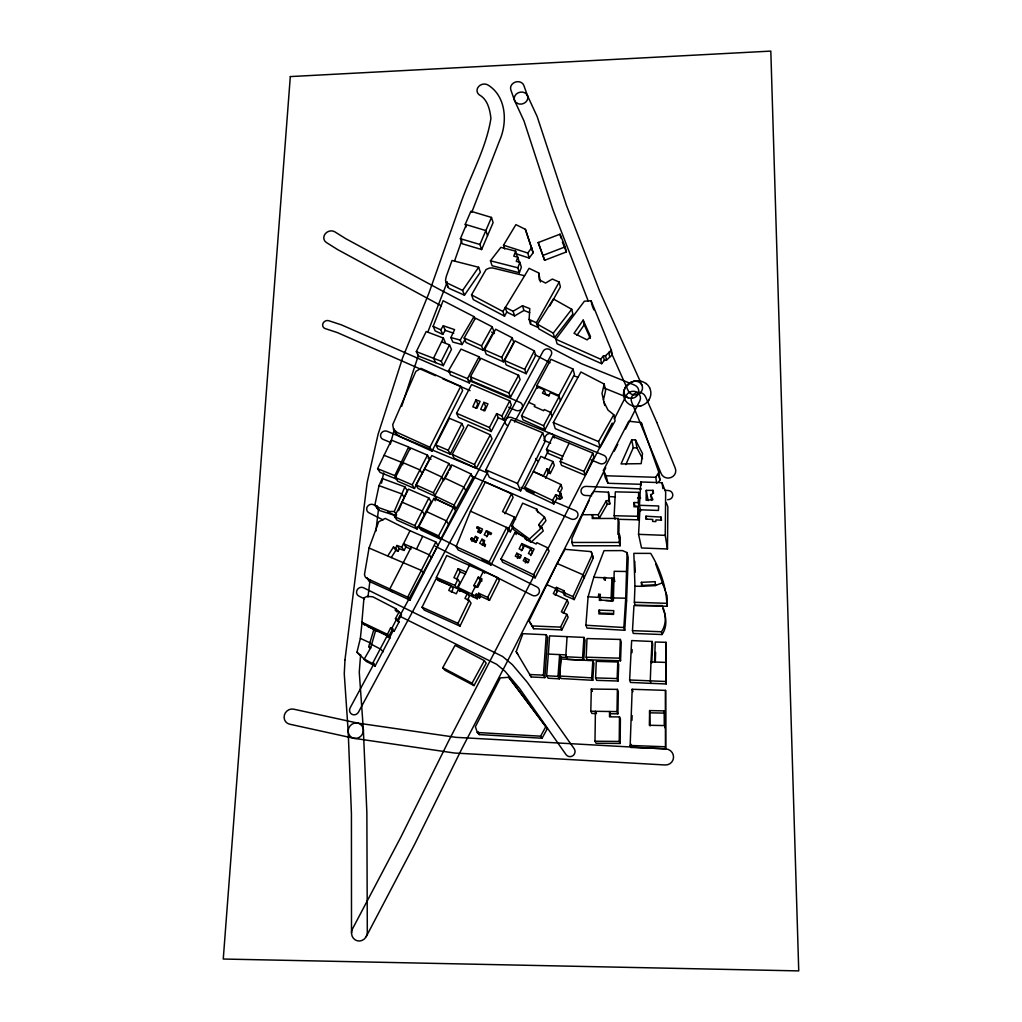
<?xml version="1.0" encoding="UTF-8"?>
<svg xmlns="http://www.w3.org/2000/svg" width="1022" height="1022" viewBox="0 0 1022 1022"><rect width="100%" height="100%" fill="white"/><g stroke="black" fill="none" stroke-linecap="round" stroke-linejoin="round"><path stroke-width="1.5" d="M351.504 932.92L351.427 813.538L348.195 731.535L344.261 673.766L344.989 659.752M665.603 748.756L665.552 690.374L632.171 689.275L630.165 745.447L630.996 747.44L665.603 748.756L665.552 690.374M666.203 683.935L666.012 642.327L655.255 641.995L654.553 662.026L650.976 661.949L650.273 680.92L650.95 683.36L666.203 683.935L666.012 642.327M666.932 606.276C666.791 587.931 660.174 568.96 650.695 553.387L633.844 553.349L634.956 586.206L634.343 602.265L635.122 605.228L666.932 606.276L667.034 595.685L665.641 591.904M667.468 548.98L665.233 535.362L665.667 492.067L662.001 482.678L640.756 481.975L639.465 505.302L658.679 505.979L658.436 510.451L639.913 509.786L638.558 534.34L641.535 547.971L667.468 548.98L667.864 506.771L666.344 502.862M610.517 716.396L609.572 711.504L590.805 711.235L591.304 689.045L617.39 689.377L618.31 691.766L617.914 713.829L610.543 713.739M590.805 711.235L591.917 713.458L596.49 713.535L595.417 711.299L594.983 741.231L596.069 743.25L620.15 743.479L619.243 741.448L619.485 716.92L609.508 716.856L609.572 711.504L616.994 711.606L617.914 713.829M620.15 743.479L620.392 719.118L619.485 716.92M655.217 585.593L655.255 581.684L641.394 582.323L641.663 586.296L655.217 585.593L662.933 582.604L663.508 585.708L655.766 564.233M646.262 490.381L646.134 500.269L652.905 499.643L650.644 494.597L652.547 493.984L653.02 490.356L646.262 490.381L648.178 500.691M664.466 710.89L664.236 725.582L649.366 725.262L649.622 710.584L664.466 710.89L664.824 727.728M608.486 492.195L608.844 500.358L606.276 500.767L598.253 514.705L592.326 514.692L592.223 518.499L618.169 518.435L617.901 534.353L619.37 534.365L620.239 537.751L620.111 545.748L573.048 545.786L571.847 542.465L571.962 538.377L591.597 494.06L593.693 491.454L608.486 492.195L609.789 503.961L607.234 504.357L599.275 518.218L593.373 518.205L592.326 514.692L581.965 514.73M618.808 536.167L619.051 521.923L618.169 518.435M620.111 545.748L619.243 542.401L619.37 534.365M616.994 711.606L617.39 689.377M650.094 725.952L649.622 710.584M626.55 601.179L628.198 557.59L627.099 552.608L622.462 550.603L604.028 550.666L593.782 577.277L588.097 596.784L585.887 625.247L587.011 628.057L624.736 630.293L626.55 601.179L625.72 598.189L627.099 552.608M588.097 596.784L598.292 597.359L598.688 594.293L600.348 594.293L599.812 600.067L613.341 600.834L614.196 571.298L626.55 571.502L627.38 574.671M620.546 660.774L621.223 642.174L620.341 639.453L586.998 638.558L586.181 657.21L587.305 659.79L620.546 660.774L619.651 658.181L620.341 639.453M630.996 747.44L631.111 744.259M631.954 720.344L632.133 715.566M655.306 661.541L655.626 652.355M618.055 681.022L618.693 664.556L617.773 661.988L596.286 661.349L595.583 677.893L596.656 680.345L618.055 681.022L617.147 678.57L617.773 661.988M605.765 600.604L612.076 600.821L611.13 597.832L611.948 578.158L593.782 577.277M612.076 600.821L612.893 581.275L611.948 578.158L613.979 578.273L614.592 580.343M634.113 502.517L634.879 506.12L638.993 506.222L638.252 502.62L634.113 502.517L633.934 506.746L638.035 506.848L638.776 510.412L638.354 519.815L618.182 519.304M638.354 519.815L637.613 516.302L638.035 506.848M638.252 502.62L638.699 492.387L615.333 491.85L614.171 515.714L615.078 519.227M638.993 506.222L639.44 496.053L638.699 492.387M599.058 610.147L598.866 613.89L613.57 614.388L613.749 610.645L599.058 610.147L600.08 613.047L613.213 613.494M650.95 683.36L630.459 682.441L629.641 679.988L631.647 640.577L652.074 641.471L652.739 644.179L651.729 662.959M631.979 652.688L632.133 649.558M650.976 661.949L652.074 641.471M632.477 630.651L633.959 605.573L662.205 605.573C666.012 613.66 666.829 624.174 661.451 631.762L662.052 634.534L633.282 633.423L632.477 630.651L661.451 631.762M529.754 312.732L523.941 310.458L514.615 315.926L513.082 311.237L505.226 307.379L506.797 312.08L504.536 316.168L502.939 311.493L529.089 268.326L538.773 272.976L539.258 279.785L545.556 283.068L552.34 279.044L559.187 282.059L536.409 322.735L537.802 327.359L530.546 324.089L530.725 320.997M530.546 324.089L529.115 319.439L529.779 308.593L522.485 305.744L513.082 311.237M624.736 630.293L623.867 627.508L625.72 598.189L613.302 597.959M565.869 654.885L567.069 636.642L583.932 637.421L585.069 640.142L583.741 660.199L566.967 659.343L565.869 654.885L548.341 654.08L546.681 675.746L548.099 678.212L559.328 678.851L560.937 657.197L559.622 654.591L557.999 676.398L559.328 678.851M548.341 654.08L549.581 635.863L567.069 636.642M583.741 660.199L582.591 657.619L583.932 637.421M544.867 677.637L547.664 637.473L546.259 634.739L522.906 633.678L516.187 651.64L531.185 676.96L544.867 677.637L543.423 675.172L546.259 634.739M592.773 680.307L591.674 677.854L592.849 660.723L561.001 658.973L559.724 676.04L561.052 678.506L592.773 680.307L593.935 663.291L592.849 660.723M660.991 517.068L660.761 520.16L655.958 519.891L655.83 521.603L652.585 521.424L652.739 519.457L645.776 519.061L645.993 516.199L660.991 517.068L661.515 520.198M364.56 625.004L361.89 622.232L363.96 597.87L367.332 596.337L372.813 596.81L395.923 608.754L398.35 611.616L395.655 610.223M566.967 659.343L567.146 657.491L560.937 657.197M359.68 654.859L356.972 652.279L360.357 638.392L361.967 623.075L373.911 629.322L375.636 631.136M605.509 577.417L605.254 579.653L604.015 579.551L604.27 577.213L605.267 580.33M370.066 579.781L367.971 597.065M375.892 531.095L378.523 509.109M360.625 654.578L359.259 672.118L363.372 729.951L366.86 812.554L367.307 932.358A8.419 7.857 -73.7 0 1 357.381 940.815A8.419 7.857 -73.7 0 1 352.552 928.781L400.943 836.941L448.275 741.665L534.365 575.233M344.989 659.739L367.179 482.307L378.102 434.273L402.591 357.892L428.857 293.314L460.245 204.617C470.184 175.835 486.165 148.663 490.918 118.399C489.947 109.776 487.66 99.479 479.382 94.918A6.86 5.915 -17.9 0 1 478.628 86.538A6.86 5.915 -17.9 0 1 488.184 85.133C506.222 96.426 507.627 122.078 499.758 140.155L471.742 212.359M369.044 548.035L364.458 574.568L365.186 576.778L366.413 578.209L407.676 597.18L410.014 600.118L437.965 545.301L435.845 542.005L410.014 530.712L385.243 518.422L378.689 521.782L369.044 548.035L421.371 570.429L423.606 573.534M381.551 483.151L383.646 472.943M366.898 661.617L364.241 659.075L370.705 647.782L375.853 629.68L387.415 635.314L389.919 638.009L375.1 666.076L366.898 661.617L356.972 652.279M390.302 444.187L394.454 429.061M603.913 401.965L608.013 410.09L613.762 414.715L615.091 420.898L600.093 447.534L555.278 428.64L553.324 422.559L580.892 372.008L604.194 384.055L602.009 393.444L604.717 405.453M603.465 399.819L605.612 390.519L604.194 384.055M398.567 510.604L407.216 490.509L404.904 486.881L382.228 478.513L379.021 485.642L374.857 505.085L379.009 510.336L394.76 515.382M560.426 494.712L560.439 492.527L557.808 490.969L560.925 484.505L533.369 471.564L524.886 487.29L526.394 490.943L553.873 503.961L556.964 498.391L555.661 494.776L558.676 495.734L560.426 494.712L561.691 498.327L559.967 499.349L556.964 498.391M561.691 498.327L560.439 492.527M373.911 629.322L368.75 646.645L370.513 648.382M401.659 406.411L418.432 355.273M447.304 281.829L427.873 331.946M454.509 261.108L461.816 240.425M519.368 272.721L517.886 267.802L519.879 262.271L516.263 261.351L517.784 257.174L513.798 256.177L515.625 251.118L500.844 247.375L490.445 260.789L492.106 265.733L519.368 272.721L521.348 267.227L519.879 262.271M442.73 334.386L440.725 329.825L443.293 325.788L445.273 330.362L442.73 334.386L435.18 330.898L433.136 326.337L443.114 300.698L473.965 316.641L474.86 318.966M470.478 511.179L506.657 527.441L508.304 530.84L490.956 565.013L458.15 549.938L456.157 546.668L470.478 511.179L485.348 482.014L511.511 493.83L513.121 497.433L504.881 513.759M466.16 226.935L465.253 224.355L470.899 211.26L491.467 217.43L493.102 222.617L481.63 249.534L462.251 243.76L460.411 238.701L466.326 224.687L485.846 230.576L487.52 235.699M404.904 486.881L394.275 511.485L389.625 511.498L376.505 506.848L374.857 505.085M481.63 249.534L479.918 244.488L491.467 217.43M523.456 536.857L513.491 529.498L511.881 526.087L522.638 503.169L536.767 509.148L536.282 510.246L544.573 517.196L545.952 520.671L540.178 528.08M625.834 464.614L633.257 447.815L631.711 439.843L635.454 439.907L642.519 453.5L641.19 463.656L621.044 463.95L631.711 439.843M592.223 554.665L573.023 596.618L574.223 599.595L593.284 557.923L591.214 551.625L565.064 549.325L557.131 563.492L529.038 620.954L533.688 628.722L561.87 629.897L568.143 617.237L566.891 614.363L561.372 611.808L567.21 600.055L553.311 593.641L556.517 587.382L563.901 590.69L564.744 592.709M475.958 399.858L472.803 406.833L476.916 408.34L480.072 401.365L475.958 399.858L477.759 404.022L475.882 408.174M483.866 402.349L480.698 409.324L484.824 410.844L487.979 403.869L483.866 402.349L485.616 406.5L483.725 410.665M465.304 339.087L462.085 344.567L452.823 342.063L450.881 337.554L454.586 329.621L443.293 325.788M469.52 565.064L466.224 572.077L458.163 568.692L453.921 577.711L457.83 579.359L459.823 582.425L457.013 588.417L438.476 580.573L436.343 577.507L446.716 555.534L497.573 577.609L499.298 580.688L489.487 600.348L480.493 596.222L478.628 593.233L477.798 594.893L479.663 597.857L480.493 596.222M456.54 579.5L460.143 571.822L458.163 568.692M457.013 588.417L455.007 585.389L457.83 579.359M396.945 611.923L395.322 610.019L395.923 608.754M574.223 599.595L564.425 595.277L563.148 592.275L563.901 590.69M564.425 595.277L565.166 593.718L557.833 590.422L556.517 587.382M394.799 475.639L408.608 446.997L391.439 440.175L377.591 468.689L380.069 472.42L397.162 479.318L394.799 475.639L377.591 468.689M559.711 493.319L562.189 488.184L560.925 484.505M569.113 443.229L560.209 461.471L561.474 465.304L585.095 475.23L593.897 456.987L592.849 453.104L552.889 436.432L546.489 449.386L547.83 453.27L562.534 459.491M432.012 451.136L429.879 447.266L460.73 386.303L420.923 368.342L415.826 371.446L392.716 424.667L393.585 429.598L395.936 433.558L399.73 436.522L432.012 451.136L462.634 390.545L460.73 386.303M410.014 530.712L403.524 543.73L405.875 547L404.06 550.449L401.697 547.204L403.524 543.73L416.491 549.133L422.635 536.435M387.415 635.314L372.493 663.572L375.1 666.076M460.002 626.116L471.065 603.261L469.136 600.336L464.946 598.458L467.424 593.386L458.431 589.4L456.285 593.769L448.76 590.422L451.098 585.657L435.985 578.937L422.06 607.209L424.309 610.083L460.002 626.116L457.984 623.331L422.06 607.209M585.095 475.23L583.984 471.449L592.849 453.104M441.581 341.77L443.382 338.065L426.174 331.562L416.324 351.632L418.496 356.052L443.318 365.659L451.469 349.358L449.514 344.887L441.581 341.77L433.558 358.224L435.615 362.606M457.984 623.331L469.136 600.336M398.043 551.331L399.321 548.725L396.932 545.467L395.642 548.086L398.043 551.331L395.859 550.309L393.444 547.064L387.964 555.623M451.405 592.223L453.142 588.672L451.098 585.657M467.514 600.144L469.353 596.363L467.424 593.386M530.546 555.559L532.309 551.969L530.827 548.686L524.312 545.799L522.127 550.206L519.112 548.878L521.744 543.576L534.097 549.07L531.287 554.78L528.451 553.502L530.827 548.686M546.949 468.932L543.5 475.894L533.369 471.564L540.881 456.412L552.991 461.561L554.307 465.38L550.27 473.544L548.303 472.701L546.949 468.932L548.929 469.775L550.27 473.544M548.929 469.775L552.991 461.561M545.569 478.245L548.303 472.701M521.335 550.832L523.29 546.885L521.744 543.576M395.361 477.581L410.333 447.828L427.49 455.135L429.636 458.955L414.498 488.465L397.724 481.247L395.361 477.581L412.236 484.837L414.498 488.465M389.906 637.051L392.985 630.842L390.506 628.108L387.402 634.355L389.906 637.051L367.371 626.333M520.62 490.841L517.502 483.483L542.682 432.791L511.141 419.557L485.82 469.865L489.346 477.363L520.62 490.841L545.429 440.776L542.682 432.791M563.314 613.392L568.462 603.018L567.21 600.055M561.87 629.897L560.567 627.112L566.891 614.363M489.487 600.348L487.686 597.397L497.573 577.609M555.278 595.392L557.833 590.422M443.318 365.659L441.3 361.29L449.514 344.887M544.407 458.661L548.456 450.587M511.511 493.83L502.53 511.626L514.551 517.119L515.599 519.432M544.138 438.885L545.544 436.087A4.701 4.407 -18.6 0 1 554.409 437.965M475.141 587.535L473.889 585.517L478.27 577.162L482.026 578.874L477.785 587.331L475.46 586.258L471.525 594.05L473.429 597.027L477.236 598.777L478.066 597.129L476.188 594.152L475.358 595.813L477.236 598.777M427.49 455.135L412.236 484.837M417.091 529L431.029 501.534L428.87 497.97L408.532 489.142L394.518 516.621L396.906 520.057L417.091 529L414.83 525.615L394.518 516.621M450.255 454.138L448.249 450.28L461.867 423.542L449.437 418.305L435.806 444.953L437.889 448.837L450.255 454.138L463.771 427.566L461.867 423.542M414.83 525.615L428.87 497.97M411.381 546.859L389.842 588.889L392.295 591.879L410.014 600.118M490.956 565.013L489.18 561.832L506.657 527.441L508.726 528.387L510.361 531.785L513.248 526.189M592.492 493.92L605.752 467.846M614.222 451.2L617.773 444.238M625.566 428.908L639.759 401.02A7.448 6.924 -11.1 0 0 636.297 391.848A7.448 6.924 -11.1 0 0 626.384 395.322L614.299 418.943M435.845 542.005L407.676 597.18M547.396 549.759L612.178 423.121M491.186 431.514L498.289 417.743L496.615 413.655L489.461 427.503L491.186 431.514L458.495 417.346L456.553 413.258L471.576 384.566L509.748 400.854L511.319 405.019L503.591 420.029L498.289 417.743M503.591 420.029L501.955 415.941L509.748 400.854M448.53 524.324L455.505 510.872L453.513 507.359L433.903 498.353L418.752 526.586L420.987 529.958L440.686 539.207L448.53 524.324L446.486 520.901L426.685 511.677M479.037 529.179L477.619 531.925L480.404 533.203L482.537 529.102L477.351 526.7L476.635 528.067L479.037 529.179L480.864 532.564M508.726 528.387L514.551 517.119M641.177 484.313L607.988 483.291L605.382 477.9L603.44 470.324L628.773 421.23L641.292 422.597L658.832 472.305L660.02 479.893L658.5 482.346M453.513 507.359L438.579 535.873L440.686 539.207M526.177 373.707L524.708 369.338L534.34 350.891L514.973 340.863L504.549 360.498L506.146 364.905L526.177 373.707L535.732 355.362L534.34 350.891M478.475 531.453L479.19 530.099L477.351 526.7M516.825 553.221L515.28 556.172L519.764 558.293L521.309 555.329L516.825 553.221L518.41 556.466L520.632 557.514M517.388 558.421L518.41 556.466M524.81 557.744L523.251 560.72L527.761 562.841L529.307 559.864L524.81 557.744L526.33 560.963L528.566 562.023M525.308 562.93L526.33 560.963M396.638 619.115L399.065 621.9L394.147 631.302L391.682 628.568L396.638 619.115L395.45 618.655L399.117 611.846L395.322 610.019M476.495 587.165L480.123 580.24L478.27 577.162M525.461 537.202L524.746 538.568L536.167 544.023L536.869 542.669L547.728 547.843L549.095 551.126L535.106 577.852L502.671 562.215L500.984 559.008L515.139 532.296L525.461 537.202L526.982 540.549M535.106 577.852L533.625 574.734L547.728 547.843M366.285 936.51L414.74 844.121L461.944 748.564L506.286 663.495L589.03 500.665M480.199 359.706L479.024 356.767L461.011 349.115L448.569 370.679L450.536 374.997L469.353 382.931L471.5 378.843M469.353 382.931L467.501 378.638L479.024 356.767M433.379 492.796L448.977 463.528L431.808 455.582L415.877 484.862L418.113 488.503L435.5 496.385L433.379 492.796L415.877 484.862M473.429 597.027L460.079 590.512L458.086 587.497L466.224 572.077M486.74 536.831L488.171 534.123L486.395 530.737L484.224 534.838L487.021 536.154L488.452 533.42L490.854 534.557L491.582 533.19L486.395 530.737M503.373 361.814L513.759 342.319L512.214 337.784L495.657 329.237L484.517 349.843L486.242 354.302L503.373 361.814L501.751 357.406L484.517 349.843M476.29 468.319L492.016 438.783L490.292 434.823L468.076 424.82L452.197 454.368L454.177 458.201L476.29 468.319L474.451 464.537L452.197 454.368M549.287 395.744L545.595 394.096L544.253 389.842L537.163 386.686L521.527 415.775L523.034 419.863L544.969 429.777L574.441 374.499L572.997 369.019L550.973 359.322L536.806 385.613L537.687 388.283M501.751 357.406L512.214 337.784M474.451 464.537L490.292 434.823M560.439 400.739L558.868 395.463L572.997 369.019M544.969 429.777L543.602 425.74L559.187 396.523L550.424 392.601L548.648 395.91L542.478 393.138L544.253 389.842M399.065 621.9L397.89 621.453L401.518 614.682L399.117 611.846M488.005 471.512L358.505 712.117A4.969 4.688 -53 0 1 351.977 714.327A4.969 4.688 -53 0 1 350.163 707.812L374.167 663.342M514.59 422.086L551.203 354.941A4.625 4.254 -17.4 0 0 549.261 349.256A4.625 4.254 -17.4 0 0 543.065 351.338L397.43 620.252M444.493 479.318L448.109 472.649M449.539 469.979L450.983 467.31L448.977 463.528M388.424 636.936L392.921 628.594M471.053 473.978L454.075 505.111L456.068 508.637L472.918 477.696L471.053 473.978L451.698 464.869L434.733 495.811L436.841 499.388L456.068 508.637M510.502 397.2L520.109 379.596L518.588 375.278L480.659 358.211L470.388 376.811L472.215 381.104L510.502 397.2L508.918 392.985L470.388 376.811M473.978 685.609L472.036 683.207L484.339 660.646L455.058 645.355L442.743 667.736L444.877 670.228L473.978 685.609L486.191 663.189L484.339 660.646M508.918 392.985L518.588 375.278M477.3 732.493L540.587 736.185L545.876 726.604L508.752 677.292L500.333 677.893L475.396 726.731L477.3 732.493L479.216 734.562L542.069 738.242L547.307 728.724L545.876 726.604M553.873 503.961L552.544 500.371L555.661 494.776M483.278 350.329L481.541 345.858L492.182 326.772L475.409 318.098L464.18 337.988L466.032 342.511L483.278 350.329L493.856 331.358L492.182 326.772M549.862 305.795L560.401 286.927L559.187 282.059M600.093 447.534L598.585 441.593L613.762 414.715M483.176 543.321L484.709 540.625L481.975 539.22L479.676 543.244L484.76 545.889L485.539 544.534L483.176 543.321L484.977 546.617M482.269 545.211L483.789 542.541L481.975 539.22M611.399 350.367L605.561 355.643L603.35 355.963L600.668 359.233L601.639 363.679L557.079 343.762L555.815 339.227L584.392 301.222L591.074 300.749L611.399 350.367L612.293 354.864L606.506 360.114L604.309 360.421L601.639 363.679M504.536 316.168L473.301 299.612L471.512 294.86L486.089 269.54L489.397 268.071L492.438 267.917L524.554 275.736M475.767 542.401L477.325 539.744L475.473 536.397L473.901 539.079L475.767 542.401L473.454 541.162L471.564 537.827L470.772 539.169L472.036 541.379M462.085 344.567L460.207 340.058L473.965 316.641M504.689 248.985L503.514 245.191L515.906 224.636L525.385 229.337L533.139 252.741L529.192 258.042L515.625 253.648M656.737 483.304L655.754 477.287L658.832 472.305M637.766 394.786L638.495 394.134M537.495 324.242L553.426 298.986L571.732 309.27L572.882 313.997L554.55 337.72L538.862 328.867L537.495 324.242L553.272 333.134L554.55 337.72M662.052 634.534C667.379 626.997 666.574 616.547 662.793 608.524M391.196 557.603L395.859 550.309M648.127 401.046L649.238 399.385M464.461 295.192L462.608 290.414L478.628 267.266L452.031 260.469L446.346 276.234L445.49 280.232L446.116 282.57L448.058 287.386L449.501 288.536L464.461 295.192L480.366 272.184L478.628 267.266M583.179 320.116L574.032 333.313L587.139 339.892L590.499 336.557L583.179 320.116L584.252 324.779L590.32 338.41M576.983 335.28L584.252 324.779M529.192 258.042L527.774 253.022L531.747 247.694M553.272 333.134L571.732 309.27M539.705 526.93L538.76 524.644L544.573 517.196M541.852 527.556L543.257 530.967L530.929 542.375L529.434 539.041L541.852 527.556L538.76 524.644M633.844 381.295L631.149 382.33L625.553 387.325L624.238 389.765A13.682 12.711 -10.8 0 0 623.739 396.089A13.593 12.622 -10.8 0 0 624.697 399.18A13.938 12.941 -10.8 0 0 627.521 402.936L629.118 404.163A13.593 12.622 -10.8 0 0 632.925 405.887M538.211 242.559L560.03 234.179L565.204 246.864L566.38 251.936L544.637 260.291L538.211 242.559L544.637 260.291M543.308 255.283L565.204 246.864M639.018 406.258L641.139 405.785M655.894 584.776L642.123 585.414L641.394 582.323M571.847 542.465L619.243 542.401M618.783 537.751L620.239 537.751M634.956 586.206L641.663 586.296M594.983 741.231L619.243 741.448M633.257 447.815L636.949 447.879L642.531 458.623M650.311 712.832L665.041 713.126M614.171 515.714L637.613 516.302M603.44 470.324L606.084 475.779L655.754 477.287M586.181 657.21L619.651 658.181M595.583 677.893L617.147 678.57M634.343 602.265L666.382 603.312M654.553 662.026L665.82 662.409L666.382 664.977M598.292 597.359L611.13 597.832M665.641 681.482L629.641 679.988M638.558 534.34L665.233 535.362M630.165 745.447L665.015 746.763M529.038 620.954L532.181 625.937L560.567 627.112M641.343 488.963L586.117 486.383A4.778 4.522 -16.1 0 0 581.007 490.701A4.778 4.522 -16.1 0 0 585.376 495.466L591.7 495.759M609.074 496.59L615.397 496.896M637.511 497.944L640.666 498.097M543.423 675.172L529.652 674.494L531.185 676.96M565.69 656.75L582.591 657.619M612.893 581.275L614.899 581.377M559.724 676.04L591.674 677.854M546.681 675.746L557.999 676.398M665.156 490.33L668.324 490.509A4.829 4.586 -6.7 0 1 672.783 495.376A4.829 4.586 -6.7 0 1 667.622 499.669M585.887 625.247L623.867 627.508M357.304 723.039L456.042 737.347L665.897 748.947A8.061 7.984 48.1 0 1 673.536 757.417A8.061 7.984 48.1 0 1 665.156 764.98L454.394 753.01L354.238 738.357M357.738 723.116L293.621 709.166A7.844 7.307 -53.9 0 0 284.384 715.093A7.844 7.307 -53.9 0 0 289.558 724.164L353.804 738.28M490.445 260.789L517.886 267.802M450.881 337.554L460.207 340.058M460.411 238.701L479.918 244.488M465.253 224.355L466.326 224.687M503.514 245.191L527.774 253.022M445.273 330.362L453.691 333.223M379.021 485.642L401.927 493.945L404.265 497.522M396.932 545.467L401.697 547.204M399.321 548.725L404.06 550.449M416.324 351.632L441.3 361.29M390.506 628.108L391.682 628.568M392.985 630.842L394.147 631.302M405.875 547L411.074 549.082M384.093 455.314L401.276 462.2L402.821 464.716M577.979 377.412L574.3 375.866M604.602 388.207L628.275 397.801M543.793 440.316L550.628 443.152M591.138 459.938L599.825 463.541A4.752 4.484 -14 0 0 606.123 461.19A4.752 4.484 -14 0 0 603.81 455.275L511.728 417.576A4.676 4.344 -21.5 0 0 505.558 419.94A4.676 4.344 -21.5 0 0 507.742 425.676M390.302 442.36L383.046 439.345A4.637 4.267 -30.4 0 1 381.04 433.622A4.637 4.267 -30.4 0 1 387.159 431.284L487.405 472.892M428.065 458.073L430.965 459.287M471.615 476.201L571.17 518.997A4.791 4.561 -18.1 0 0 577.532 516.659A4.791 4.561 -18.1 0 0 575.271 510.604L553.298 501.176M448.569 370.679L467.501 378.638M553.324 422.559L598.585 441.593M560.209 461.471L583.984 471.449M460.143 571.822L465.495 574.07M546.489 449.386L562.764 456.246M436.343 577.507L455.007 585.389M449.91 372.289L341.425 324.868L328.918 320.767A4.51 4.037 -29 0 0 323.054 323.271A4.51 4.037 -29 0 0 325.175 328.586L337.324 332.572L435.513 375.713M468.51 380.261L520.032 402.413A4.663 4.331 -20.5 0 1 522.076 408.174A4.663 4.331 -20.5 0 1 515.867 410.384L508.701 407.293M435.806 444.953L448.249 450.28M521.079 487.341L534.263 493M402.796 462.57L419.991 469.928L422.188 473.659M442.858 378.907L470.043 390.608M496.615 413.655L501.955 415.941M485.82 469.865L517.502 483.483M456.553 413.258L489.461 427.503M557.131 563.492L583.294 574.888L584.431 578.018M504.549 360.498L524.708 369.338M401.94 502.109L422.227 511.026L424.437 514.513M546.962 584.712L555.815 588.608L557.143 591.636M563.148 592.275L573.023 596.618M416.491 549.133L429.291 554.805L431.476 558.012M462.608 290.414L446.116 282.57M555.815 339.227L600.668 359.233M536.806 385.613L558.868 395.463M529.115 319.439L536.409 322.735M528.744 402.361L534.991 405.172L534.263 406.513L543.64 410.729L544.279 409.528L550.705 412.441L552.021 416.554M521.527 415.775L543.602 425.74M464.18 337.988L481.541 345.858M429.879 447.266L397.405 432.574L393.585 429.598M480.123 580.24L481.886 581.045L480.046 577.967L483.457 571.183L484.671 573.265M476.188 594.152L477.798 594.893M478.066 597.129L479.663 597.857M392.295 591.879L369.019 581.263L367.077 577.634M456.157 546.668L489.18 561.832M360.357 638.392L369.938 642.774L371.689 644.524M433.136 326.337L440.725 329.825M508.304 530.84L510.361 531.785M478.628 593.233L487.686 597.397M475.358 595.813L458.086 587.497M424.539 468.97L441.721 476.967L443.778 480.659M479.19 530.099L481.771 531.299M418.752 526.586L438.579 535.873M393.444 547.064L395.642 548.086M473.889 585.517L475.46 586.258M524.886 487.29L552.544 500.371M444.519 477.977L463.899 487.149L465.815 490.79M361.89 622.232L387.402 634.355M434.733 495.811L454.075 505.111M500.984 559.008L533.625 574.734M387.364 636.757L389.919 638.009M506.797 312.08L514.615 315.926M364.547 598.892L358.939 596.133A4.816 4.51 -41.6 0 1 357.138 589.937A4.816 4.51 -41.6 0 1 363.513 587.752L502.62 656.482L512.367 664.658L527.314 682.326L574.134 748.666A5.046 4.982 -64.8 0 1 572.933 755.692A5.046 4.982 -64.8 0 1 565.971 754.543L519.623 688.572L505.111 671.339L496.666 664.3L399.589 616.138M377.846 506.861L373.618 504.74A4.714 4.382 -35.1 0 0 367.307 506.759A4.714 4.382 -35.1 0 0 368.955 512.788L383.058 519.904M387.721 511.83L396.191 516.084M417.346 526.713L456.808 546.553M482.103 559.302L536.92 586.935A4.854 4.676 -27.4 0 1 538.85 593.271A4.854 4.676 -27.4 0 1 532.309 595.341L435.27 546.246M441.402 305.897L337.72 249.636L326.376 242.508A6.988 6.145 -26.4 0 1 325.239 233.795A6.988 6.145 -26.4 0 1 334.807 231.828L345.666 238.624L439.294 289.315L581.659 363.794L634.483 385.064A7.435 6.899 -11.3 0 1 638.009 394.364A7.435 6.899 -11.3 0 1 627.827 397.596A7.435 6.899 -11.3 0 1 625.017 388.066M491.62 332.099L494.418 333.555M534.928 354.685L550.053 362.721M442.743 667.736L472.036 683.207M371.484 644.358L380.695 649.213L383.25 651.806M471.512 294.86L502.939 311.493M475.473 536.397L478.181 537.84L475.83 541.852L470.772 539.169M471.564 537.827L473.901 539.079M364.241 659.075L372.493 663.572M368.75 646.645L370.705 647.782M645.93 383.544L644.026 382.343A13.605 12.634 -10.8 0 0 639.989 381.014A13.682 12.711 -10.8 0 0 633.908 381.359M511.881 526.087L529.434 539.041M525.947 538.696L530.929 542.375M375.853 629.68L377.565 631.494M395.45 618.655L397.89 621.453M547.307 728.724L508.752 677.292M376.505 506.848L379.009 510.336M540.587 736.185L542.069 738.242M394.275 511.485L396.664 514.96M458.431 589.4L459.759 591.406M516.187 651.64L517.809 654.246M433.903 498.353L435.308 500.729M408.608 446.997L410.129 449.578M532.181 625.937L533.688 628.722M515.139 532.296L516.199 534.544M527.365 95.404L537.15 116.534L566.431 205.358L599.71 291.27L641.969 385.243M591.304 689.045L592.415 691.421M514.654 100.744L524.005 120.979L553.055 210.059L588.199 300.979M611.463 353.178L628.262 390.877A7.435 6.899 -11 0 0 638.124 394.3A7.435 6.899 -11 0 0 641.816 384.911A7.435 6.899 -11 0 0 631.749 381.998M443.382 338.065L445.375 342.574M477.964 731.675L479.216 734.562M592.096 305.514L593.871 309.87M610.504 350.52L612.293 354.864M562.381 242.112L566.38 251.936M536.767 509.148L538.198 512.674M527.556 95.864L523.852 85.465A6.886 5.94 -16.6 0 0 515.356 82.079A6.886 5.94 -16.6 0 0 510.821 89.885L514.475 100.297M558.676 495.734L559.967 499.349M658.449 475.422L660.02 479.893M560.72 493.639L561.998 497.267M533.139 252.741L525.385 229.337M663.942 586.947L665.22 590.665M598.688 594.293L599.722 597.295L599.326 600.336L601.025 600.438L600.003 597.461M632.171 689.275L632.976 691.651M593.284 557.923L591.214 551.625M522.485 305.744L523.941 310.458M517.784 257.174L519.265 262.156M515.625 251.118L517.119 256.139M598.253 514.705L599.275 518.218M538.773 272.976L540.421 281.944M606.276 500.767L607.234 504.357M447.444 285.061L448.058 287.386M608.844 500.358L609.789 503.961M606.084 475.779L607.988 483.291M560.03 234.179L560.937 238.024M591.074 300.749L591.84 304.326M603.35 355.963L604.309 360.421M605.561 355.643L606.506 360.114M608.754 352.207L609.661 356.691M639.465 505.302L640.641 511.038M645.993 516.199L646.607 519.329M640.756 481.975L641.343 484.965M635.454 439.907L636.949 447.879M650.644 494.597L651.691 500.448M395.501 431.105L395.936 433.558M641.292 422.597L641.765 425.318M653.02 490.356L653.531 493.307M662.001 482.678L662.92 488.657M634.777 561.295L635.147 572.179M377.322 505.979L377.373 508.586M632.835 405.913A13.835 12.852 -10.8 0 0 644.32 404.367A13.682 12.711 -10.8 0 0 650.644 395.616A13.848 12.864 -10.8 0 0 649.634 387.99M624.825 388.015A13.835 12.852 -10.8 0 1 631.647 381.87M645.942 383.429A13.835 12.852 -10.8 0 1 649.698 387.926M538.134 460.96A4.714 4.433 -19.9 0 1 535.758 458.482M290.312 76.586L223.256 959.032L798.744 970.9L770.818 51.1L290.312 76.586M656.814 422.444L645.444 396.549A7.448 6.924 -10.6 0 0 635.773 392.959A7.448 6.924 -10.6 0 0 631.66 402.093L661.106 473.505A7.588 7.167 -7.1 0 0 670.866 477.593A7.588 7.167 -7.1 0 0 675.299 468.293L656.814 422.444M517.055 103.273A6.899 5.979 -16.5 0 0 527.825 98.189A6.899 5.979 -16.5 0 0 518.18 92.798A6.899 5.979 -16.5 0 0 517.055 103.273M358.696 737.68A7.882 7.448 -55.2 0 0 360.396 724.304A7.882 7.448 -55.2 0 0 348.247 730.104A7.882 7.448 -55.2 0 0 358.696 737.68"/></g></svg>
